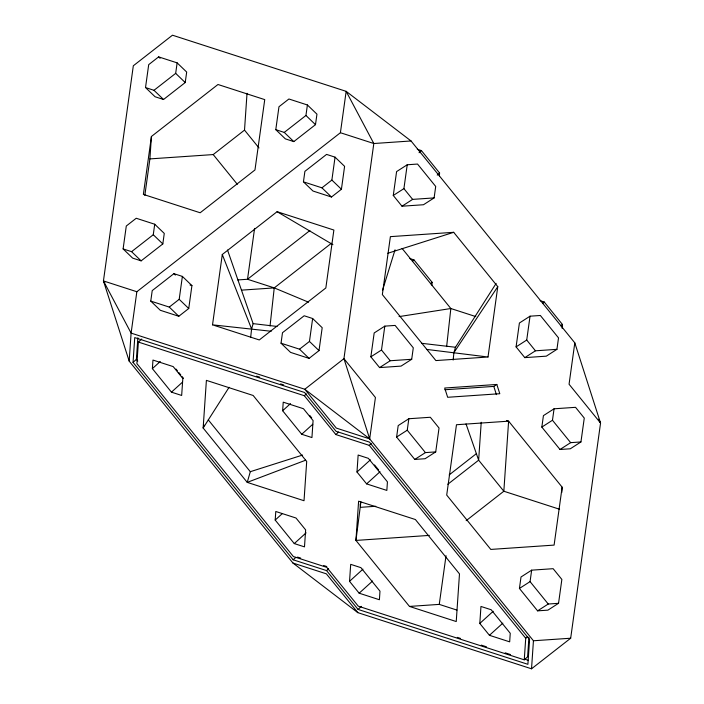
<?xml version="1.0" encoding="UTF-8"?>
<svg xmlns="http://www.w3.org/2000/svg" width="704" height="704" viewBox="0 0 704 704"><rect width="100%" height="100%" fill="white"/><g stroke="black" fill="none" stroke-linecap="round" stroke-linejoin="round"><path stroke-width="1.06" d="M129.193 361.134L131.102 333.106L136.849 291.729L340.41 132.722L346.157 91.344L172.471 35.2L133.32 65.78L103.444 280.931L129.193 361.134L292.952 563.033L357.843 612.656L531.529 668.8L570.68 638.22L600.556 423.069L574.807 342.866L411.048 140.967L346.157 91.344L373.815 143.519L343.939 358.67L369.679 438.874L533.438 640.772L531.529 668.8M133.047 362.384L134.737 337.594L304.568 392.489L336.063 431.314L369.459 442.112L529.584 639.522L527.894 664.321L358.063 609.418L326.568 570.592L293.172 559.794L133.047 362.384L136.4 359.339L137.87 337.788M144.83 195.378L149.899 158.902L151.422 136.479L217.976 84.498L264.739 99.616L254.971 169.954L200.165 212.766L143.378 194.41L151.422 136.479M141.724 339.038L138.371 342.074L136.902 363.634L293.392 556.556L326.788 567.354L358.283 606.179L524.26 659.833L527.613 656.788L528.933 637.393M152.381 368.632L152.962 360.061L173.193 366.599L182.829 378.479L181.667 395.454L171.459 392.154L152.381 368.632L160.266 361.478M258.984 147.937L244.517 130.108L247.025 93.289M275.194 520.054L275.783 511.482L296.014 518.021L305.642 529.892L304.489 546.876L294.272 543.576L275.194 520.054L282.295 513.612M282.647 410.74L283.228 402.169L303.459 408.716L313.095 420.587L311.934 437.562L301.726 434.262L282.647 410.74L290.532 403.586M349.536 581.328L350.698 564.344L360.906 567.644L379.984 591.166L379.403 599.738L359.163 593.199L349.536 581.328L362.947 569.158M356.99 472.014L358.142 455.03L368.359 458.339L387.429 481.853L386.848 490.424L366.617 483.886L356.99 472.014L370.401 459.844M360.906 501.873L355.934 540.426L409.473 606.426L456.236 621.544L459.483 573.892L415.395 519.534L358.609 501.186L355.934 540.426L429.317 535.401M431.93 285.208L432.124 282.304L413.961 259.899L409.851 258.57M439.375 175.894L439.578 172.99L421.406 150.586L417.296 149.257M481.228 422.277L478.641 460.178L503.835 491.234L559.583 509.256M479.802 623.436L480.964 606.452L491.172 609.752L510.25 633.274L509.67 641.846L489.43 635.307L479.802 623.436L493.214 611.266M524.26 659.833L525.721 638.282L369.239 445.35L335.843 434.553L304.348 395.727L138.371 342.074M562.126 328.293L562.39 324.412L544.227 302.007L540.118 300.678M561.783 492.51L562.144 487.168L508.614 421.168L506.554 420.499M250.65 337.515L251.592 328.979L253.123 323.638L227.524 250.043M270.037 326.005L274.243 287.901L331.408 243.25M446.635 346.623L450.842 308.519L402.107 248.442M453.112 360.078L453.939 352.598L455.47 347.257L496.135 283.395M123.112 248.926L126.289 226.01L136.224 218.258L154.722 224.233L164.27 233.42L162.818 243.927L141.134 260.858L132.66 258.122L123.112 248.926L131.586 251.671L141.134 260.858M145.517 87.56L148.702 64.645L158.638 56.883L177.135 62.867L186.683 72.054L185.222 82.553L163.539 99.493L155.065 96.747L145.517 87.56L153.991 90.306L163.539 99.493M131.586 251.671L153.27 234.731L154.722 224.233M153.991 90.306L175.674 73.366L177.135 62.867M150.762 301.101L152.222 290.602L173.906 273.662L182.38 276.408L191.928 285.595L188.742 308.51L178.807 316.272L160.31 310.288L150.762 301.101L169.259 307.085L178.807 316.272M169.259 307.085L179.194 299.323L182.38 276.408M212.52 324.843L222.288 254.505L277.094 211.693L333.881 230.05L325.838 287.971L259.283 339.953L212.52 324.843L271.181 331.267M254.584 228.404L247.526 279.268L237.75 279.937M275.783 129.668L278.969 106.753L288.904 98.991L307.402 104.975L316.95 114.162L315.489 124.661L293.806 141.601L285.331 138.855L275.783 129.668L284.258 132.414L293.806 141.601M284.258 132.414L305.941 115.474L307.402 104.975M281.028 343.209L282.489 332.71L304.172 315.77L312.646 318.516L322.194 327.703L319.009 350.618L309.074 358.38L290.576 352.396L281.028 343.209L299.526 349.193L309.074 358.38M303.442 181.843L304.894 171.345L326.577 154.405L335.051 157.15L344.599 166.338L341.422 189.253L331.487 197.014L312.99 191.03L303.442 181.843L321.939 187.827L331.487 197.014M299.526 349.193L309.461 341.431L312.646 318.516M321.939 187.827L331.874 180.066L335.051 157.15M370.858 356.831L374.176 332.957L384.815 326.128L395.129 325.424L413.292 347.82L411.708 359.278L401.069 366.106L379.579 367.585L370.858 356.831L381.498 350.002L384.815 326.128M393.272 195.466L396.59 171.591L407.229 164.762L417.534 164.058L435.706 186.454L434.113 197.912L423.474 204.741L401.993 206.21L393.272 195.466L403.911 188.628L407.229 164.762M369.679 438.874L304.788 389.25L336.283 428.076L369.679 438.874L375.426 397.496L343.939 358.67L304.788 389.25L131.102 333.106L103.444 280.931L136.849 291.729M396.607 437.034L398.2 425.577L408.839 418.739L430.32 417.27L439.041 428.023L435.723 451.898L425.084 458.726L414.779 459.43L396.607 437.034L407.246 430.197L408.839 418.739M409.473 606.426L439.261 604.384L446.028 555.694M488.013 357.007L497.781 286.66L453.693 232.311L390.386 236.641L382.342 294.571L435.882 360.571L488.013 357.007L426.738 349.422M516.085 346.887L519.402 323.013L530.042 316.184L540.355 315.48L558.518 337.876L556.934 349.334L546.295 356.162L524.806 357.632L516.085 346.887L526.724 340.05L530.042 316.184M519.429 588.456L521.013 576.998L531.652 570.161L553.142 568.691L561.862 579.445L558.545 603.31L547.906 610.148L537.592 610.852L519.429 588.456L530.068 581.618L531.652 570.161M541.834 427.09L543.426 415.633L554.066 408.795L575.546 407.326L584.267 418.079L580.95 441.945L570.31 448.782L560.006 449.486L541.834 427.09L552.473 420.253L554.066 408.795M574.807 342.866L569.061 384.234L600.556 423.069L598.506 419.197M562.144 487.168L554.101 545.098L490.794 549.428L446.706 495.079L456.474 424.732L508.614 421.168L503.835 491.234L466.154 520.67M203.984 425.102L203.148 428.014L247.236 482.372L304.022 500.729L306.698 461.481L253.158 395.481L206.395 380.362L203.148 428.014L229.082 387.288M208.287 419.883L250.307 471.689L247.236 482.372L305.65 460.205M382.492 290.435L395.05 249.806M453.939 352.598L497.781 286.66M419.056 152.715L421.406 150.586M171.459 392.154L182.503 382.131M437.228 175.12L439.578 172.99M412.394 261.325L413.961 259.899M304.348 395.727L306.363 393.906M430.558 283.721L432.124 282.304M301.726 434.262L312.77 424.239M335.843 434.553L338.518 432.115M369.239 445.35L371.254 443.529M542.661 303.433L544.227 302.007M294.272 543.576L306.108 532.84M366.617 483.886L380.028 471.715M293.172 559.794L295.847 557.366M560.824 325.829L562.39 324.412M326.568 570.592L328.583 568.77M359.163 593.199L372.583 581.029M358.063 609.418L361.416 606.373M489.43 635.307L502.841 623.137M525.721 638.282L527.736 636.451M149.899 158.902L213.206 154.572L244.517 130.108M309.883 230.551L247.526 279.268L274.243 287.901L308.563 302.21M449.17 474.918L476.573 453.508M447.814 484.255L478.641 460.178L466.022 423.896M401.993 206.21L412.632 199.382L434.113 197.912M379.579 367.585L390.218 360.747L411.708 359.278M524.806 357.632L535.445 350.803L556.934 349.334M444.91 389.752L493.786 386.408L496.822 384.454L499.796 393.712L447.665 397.285L444.69 388.027L496.822 384.454M414.779 459.43L425.418 452.602L435.723 451.898M560.006 449.486L570.645 442.658L580.95 441.945M537.592 610.852L548.231 604.023L558.545 603.31M387.825 253.255L453.693 232.311M250.307 471.689L302.579 455.066M399.054 316.606L450.842 308.519L475.781 316.58M411.048 140.967L373.815 143.519L340.41 132.722M241.657 290.136L274.243 287.901M375.813 506.273L360.536 507.32L360.149 504.099M533.438 640.772L570.68 638.22M253.123 323.638L277.068 326.436M421.74 343.323L455.47 347.257M190.045 284.988L191.928 285.595M256.555 376.147L259.679 377.159M280.562 383.909L283.694 384.921M297.563 557.093L300.696 558.105M323.664 565.523L326.788 566.535M439.261 604.384L456.931 610.095M292.952 563.033L326.348 573.83L357.843 612.656M457.274 637.366L460.398 638.37M481.237 645.11L486.446 646.791M505.199 652.854L510.409 654.535M524.99 659.252L528.123 660.264M277.094 211.693L332.93 244.675M305.941 115.474L315.489 124.661M331.874 180.066L341.422 189.253M158.638 56.883L160.107 58.3M175.674 73.366L185.222 82.553M309.461 341.431L319.009 350.618M153.27 234.731L162.818 243.927M173.906 273.662L175.375 275.079M179.194 299.323L188.742 308.51M403.911 188.628L412.632 199.382M526.724 340.05L535.445 350.803M552.473 420.253L570.645 442.658M381.498 350.002L390.218 360.747M213.206 154.572L237.31 184.298M407.246 430.197L425.418 452.602M530.068 581.618L548.231 604.023M374.528 464.93L378.655 470.026M309.681 415.378L311.731 417.894M176.009 369.063L177.373 370.744M178.737 372.425L180.778 374.95M182.142 376.622L183.506 378.303M103.444 280.931L104.817 282.621M136.4 359.339L137.782 361.046M222.288 254.505L251.592 328.979M493.786 386.408L496.426 394.636"/></g></svg>
